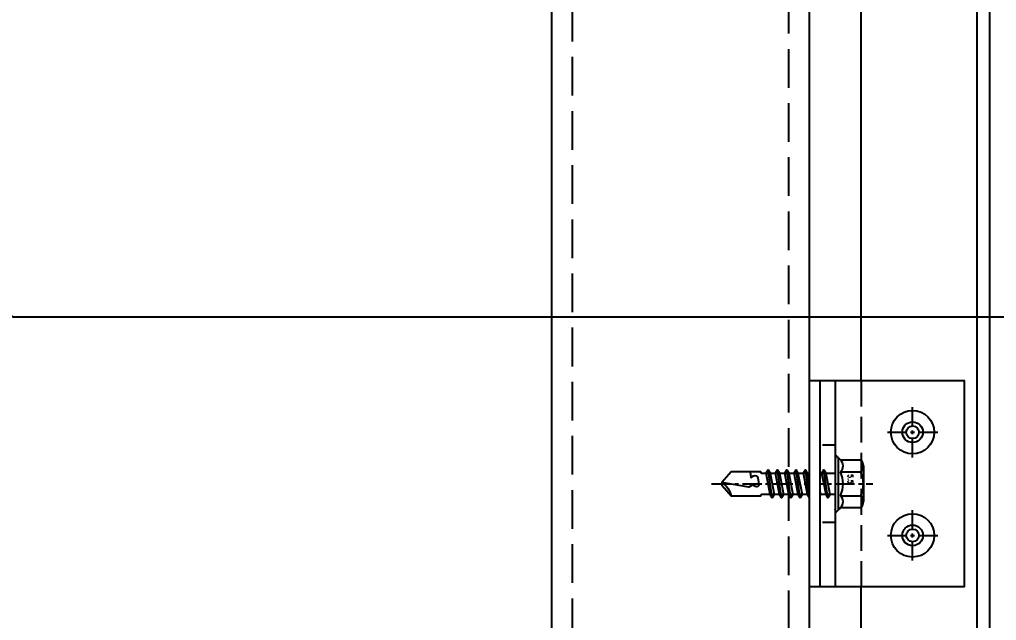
# Model space of a CAD drawing. Extents: x -160106 to 966792, y -663931 to 1550022.
# Drawn here: x -69974.4 to -69785, y -98480.4 to -98363.8 of the extents above; entities that cross this region are included whole.
import ezdxf
from ezdxf.enums import TextEntityAlignment as Align
from ezdxf.xclip import XClip

# ---------------------------------------------------------------- set-up
doc = ezdxf.new("R2010")
doc.units = 0
for name, pattern in [('CENTER', [2, 1.25, -0.25, 0.25, -0.25]), ('ZN-CENTER', [2, 1.25, -0.25, 0.25, -0.25]), ('ZN-DASH', [0.35, 0.25, -0.1])]:
    doc.linetypes.add(name, pattern=pattern)
for name, color, linetype in [('!ZN1-填充-8', 8, 'Continuous'), ('!ZN3-铝板幕墙-3', 3, 'Continuous'), ('!ZN4-辅助材料-1', 1, 'Continuous'), ('!ZN4-配件-11', 11, 'Continuous'), ('!ZN5-钢材投影-40', 40, 'Continuous'), ('!ZN5-铝材投影-112', 112, 'Continuous'), ('!ZN6-虚线-8', 8, 'ZN-DASH'), ('DIM', 173, 'Continuous')]:
    doc.layers.add(name, color=color, linetype=linetype)
doc.styles.add('DHTEXT-1', font='ROMANS.shx', dxfattribs={"width": 0.7, "bigfont": 'CHINESE.shx'})
doc.dimstyles.new('ZN6', dxfattribs={"dimscale": 6, "dimtxt": 2.5, "dimasz": 1.5, "dimexe": 1, "dimexo": 2, "dimgap": 0.9, "dimtad": 1, "dimdec": 0, "dimdsep": 46, "dimtxsty": 'DHTEXT-1', "dimblk": 'ARCHTICK', "dimcen": 2.5, "dimclrd": 173, "dimclre": 173, "dimclrt": 7, "dimazin": 2, "dimtfac": 1, "dimtdec": 1, "dimtix": 1, "dimtmove": 2, "dimatfit": 3, "dimfxl": 0, "dimtolj": 1, "dimtzin": 0, "dimarcsym": 0})

# ---------------------------------------------------------------- blocks, each defined once
blk = doc.blocks.new('*U1991')
at = {"ltscale": 10}
for p, q in [((-1.015572715537019, 4.618802355381165), (-4.949999999997999, 4.618802355381165)), ((-0.5504878062047283, -5.115541284646254), (-0.5504878062065472, 5.115530008962667)), ((-0.1698801084603474, 5.480866579516958), (1.167940990853822e-05, 4.83959058622783)), ((0, -4.839613541317005), (0, 4.8396139450431)), ((-5.449999999999818, -3.464101413275086), (-5.449999999999818, 3.464101817001181)), ((-1.015583010001137, 2.309401278621424), (-4.949999999997999, 2.309401278624835)), ((0, 2.084999581674395), (14.28830168384373, 2.085001969002848)), ((1.419619596213958, 2.729999885991237), (2.200602679755074, -2.730000114008757)), ((3.219619596213958, 2.729999881768008), (4.000602679755074, -2.730000118231986)), ((5.019619596213958, 2.729999877544779), (5.800602679755074, -2.730000122455214)), ((6.819619596213958, 2.729999873321551), (7.600602679755074, -2.730000126678443)), ((8.619619596213958, 2.729999869098322), (9.400602679755075, -2.730000130901672)), ((10.41961959621396, 2.729999864875094), (11.20060267975507, -2.7300001351249)), ((12.21961959621396, 2.729999860651865), (13.00060267975507, -2.730000139348129)), ((-1.015583010002956, -2.30940087489533), (-4.94999999999618, -2.30940087489874)), ((14.28834179297628, -2.085001744372565), (0, -2.084999717997933)), ((-1.015583010001137, -4.618801951655071), (-4.949999999999818, -4.618801951654161)), ((-0.1698801084603474, -5.480877855198726), (1.167940990853822e-05, -4.839601861909371))]:
    blk.add_line(p, q, dxfattribs=at)
at = {"color": 0, "linetype": 'ZN-CENTER', "ltscale": 3}
blk.add_line((23.99999999999994, 2.188255855140087e-07), (-7.276562432845615, -1.533137051807418e-07), dxfattribs=at)
at = {"ltscale": 10}
for points in [[(1.828211756127738, -2.085000114008789), (1.047228672586622, 2.084999885991241), (1.419619596213901, 2.729999885991095), (1.792010519841123, 2.084999885991241), (2.57299360338241, -2.085000114008761), (2.200602679755074, -2.730000114008771)], [(3.628211756127738, -2.085000118232018), (2.847228672586622, 2.084999881768012), (3.219619596213901, 2.729999881767866), (3.592010519841123, 2.084999881768012), (4.37299360338241, -2.085000118231989), (4.000602679755074, -2.730000118232)], [(5.428211756127738, -2.085000122455247), (4.647228672586622, 2.084999877544783), (5.019619596213901, 2.729999877544637), (5.392010519841123, 2.084999877544783), (6.17299360338241, -2.085000122455218), (5.800602679755074, -2.730000122455229)], [(7.228211756127738, -2.085000126678475), (6.447228672586622, 2.084999873321555), (6.819619596213901, 2.729999873321409), (7.192010519841123, 2.084999873321555), (7.97299360338241, -2.085000126678447), (7.600602679755074, -2.730000126678457)], [(9.028211756127739, -2.085000130901704), (8.247228672586623, 2.084999869098326), (8.619619596213902, 2.72999986909818), (8.992010519841124, 2.084999869098326), (9.77299360338241, -2.085000130901676), (9.400602679755075, -2.730000130901686)], [(10.82821175612774, -2.085000135124933), (10.04722867258662, 2.084999864875098), (10.4196195962139, 2.729999864874951), (10.79201051984112, 2.084999864875098), (11.57299360338241, -2.085000135124904), (11.20060267975507, -2.730000135124914)], [(12.62821175612774, -2.085000139348161), (11.84722867258662, 2.084999860651869), (12.2196195962139, 2.729999860651723), (12.59201051984112, 2.084999860651869), (13.37299360338241, -2.085000139348133), (13.00060267975507, -2.730000139348143)]]:
    blk.add_lwpolyline(points, close=True, dxfattribs=at)
for points in [[(14.28755614132959, -2.084999790480305, -0.414213562373095), (14.44551068678416, -2.242954335934877), (14.44551068678416, -2.321931608662732), (20.17706341883141, -2.321931608662732), (21.99999672497771, -0.2620664843346907), (21.99999672497771, 0.2620669033741529), (20.1770634188305, 2.321932027703048), (14.44551068678416, 2.321932027703616), (14.44551068678416, 2.242954754974284, -0.414213562373095), (14.28755614132959, 2.085000209519654)], [(16.51287844574838, -2.321931608662732), (16.35611659158181, -1.195959136936376), (15.82661205339483, -1.523970797760166, -0.5304615897786895), (15.03442566961419, -1.169417307181045), (14.81075563571315, 0.0990784896746442, -0.6513157956771675), (15.47433833661651, 0.5440859063701903), (16.0012324895205, 0.2109028390927443), (16.76803563861736, 0.6608451827776259), (21.99999672497771, -0.2620664843346907, -0.2012259957209903), (20.1770634188305, 2.321932027703048)]]:
    blk.add_lwpolyline(points, format="xyb", dxfattribs=at)
for centre, radius, start, end in [((-3.866666666665878, 3.464101817001181), 1.583333333333237, 133.1735511071865, 226.8264488928781), ((0.06775032333098352, 3.464101817001181), 1.583333333333237, 133.1735511071865, 226.8264488928781), ((7.477939400387186, -2.867559875829768), 11.3218976996017, 132.4921501626091, 138.6063620026382), ((0.1333333333341216, 2.018612281773358e-07), 5.583333333333248, 155.5673023206315, 204.4326976793683), ((4.067750323330984, 2.018612281773358e-07), 5.583333333333248, 155.5673023206315, 204.4326976793683), ((-3.866666666665878, -3.464101413275086), 1.583333333333237, 133.1735511071865, 226.8264488927399), ((0.06775032333098352, -3.464101413275086), 1.583333333333237, 133.1735511071865, 226.8264488927399), ((7.477939400387186, 2.867548600148227), 11.3218976996017, 221.3935592101043, 227.5078498373909)]:
    blk.add_arc(centre, radius, start, end, dxfattribs=at)
at = {"layer": 'Defpoints', "color": 0, "ltscale": 10, "style": 'DHTEXT-1', "width": 0.7}
blk.add_text('5.5', height=1, rotation=90, dxfattribs=at).set_placement((-2.461643067588102, -0.9299515093815011), align=Align.CENTER)
blk = doc.blocks.new('*U2070')
at = {"color": 0, "linetype": 'CENTER', "ltscale": 3}
for p, q in [((0, 4.884922855083778), (0, -4.884922855083708)), ((4.884922855083761, 5.329070518200751e-14), (-4.884922855083761, 5.329070518200751e-14))]:
    blk.add_line(p, q, dxfattribs=at)
at = {"linetype": 'ByBlock', "ltscale": 10}
for radius in [4.199999809265137, 2, 1.225000023841858]:
    blk.add_circle((0, 5.329070518200751e-14), radius, dxfattribs=at)
blk = doc.blocks.new('*U2372')
at = {"layer": '!ZN1-填充-8'}
h = blk.add_hatch(dxfattribs=at)
h.set_pattern_fill('NET3', color=256, scale=0.75, angle=180, style=0)
h.set_pattern_definition([(180, (-1731.7059275028, 294.7401969027198), (-2.916190190469635e-16, -2.38125), []), (240, (-1731.7059275028, 294.7401969027198), (2.062222992761694, -1.190625), []), (299.9999999999999, (-1731.7059275028, 294.7401969027198), (2.062222992761694, 1.190624999999999), [])])
h.paths.add_polyline_path([(20, 0), (-20, 0), (-20, -2), (20, -2)])
at = {"ltscale": 0.125}
blk.add_wipeout([(-20, -30.000000000020236), (20, -30.000000000020236), (19.999999999999996, -5), (-20.000000000000004, -4.999999999971351)], dxfattribs=at).dxf.layer = '!ZN6-虚线-8'
at = {"layer": '!ZN5-铝材投影-112', "ltscale": 0.25}
blk.add_line((-20, -5), (20, -5), dxfattribs=at)
at = {"layer": '!ZN5-铝材投影-112'}
blk.add_lwpolyline([(20, -2), (-20, -2), (-20, -30.00000000002228), (20, -30.00000000002228)], close=True, dxfattribs=at)
at = {"layer": '!ZN6-虚线-8', "linetype": 'ZN-DASH', "ltscale": 10}
for p, q in [((-7.5, -5), (-7.500000000007276, -2.000000000001364)), ((7.5, -5.000000000029274), (7.500000000017053, -2.000000000030639))]:
    blk.add_line(p, q, dxfattribs=at)
at = {"layer": '!ZN6-虚线-8', "color": 8, "linetype": 'ZN-DASH', "ltscale": 20}
blk.add_line((-20, -10.00004941924908), (20, -10.00004941924908), dxfattribs=at)
at = {"layer": '!ZN4-配件-11', "color": 1, "xscale": -1, "rotation": 270}
for name, p in [('*U1991', (0, -4.999999999985675)), ('*U2070', (-10, -20.00000000002228)), ('*U2070', (9.999999999976126, -20.00000000001597))]:
    blk.add_blockref(name, p, dxfattribs=at)
at = {"ltscale": 0.25}
blk.add_wipeout([(20, 7.105427357601002e-15), (20, -2.000000000001357), (-20, -2.000000000001357), (-20, 7.105427357601002e-15)], dxfattribs=at).dxf.layer = '!ZN4-辅助材料-1'
at = {"layer": '!ZN4-辅助材料-1'}
blk.add_lwpolyline([(20, 0), (-20, 0), (-20, -2), (20, -2)], close=True, dxfattribs=at)
blk = doc.blocks.new('20250826160552')
at = {"layer": '!ZN3-铝板幕墙-3'}
for points in [[(-3799.999968957738, 335.0000152599678), (-3799.999968957738, 0), (30, 0), (30, 695.0279007947393)], [(-3797.499968957738, 332.5000152598514), (-3797.499968957738, 2.5), (27.5, 2.5), (27.5, 692.5279007947393)], [(-3774.999968957738, 310.0000152599678), (-3774.999968957738, 25), (5, 25), (5, 692.5279007947393)]]:
    blk.add_lwpolyline(points, dxfattribs=at)
at = {"layer": '!ZN5-钢材投影-40', "ltscale": 30}
blk.add_line((-54.99999999889405, 699.99969647752), (-54.99999999889405, 141.5685424948024), dxfattribs=at)
at = {"layer": '!ZN5-钢材投影-40'}
blk.add_line((-4.999999998894054, 91.52234258773387), (-4.999999998894054, 699.99969647752), dxfattribs=at)
at = {"layer": '!ZN6-虚线-8', "ltscale": 30}
blk.add_line((-50.99999999889405, 699.9996964775346), (-50.99999999889405, 137.5648465022241), dxfattribs=at)
blk.add_lwpolyline([(-8.99999999908323, 95.52603858050134), (-8.999999998821295, 699.99969647752)], dxfattribs=at)
at = {"xscale": -1.000000000000001, "rotation": 90}
blk.add_blockref('*U2372', (-4.999999998894054, 522.7278616531839), dxfattribs=at)
blk = doc.blocks.new('_ArchTick')
at = {"color": 0, "linetype": 'ByBlock', "const_width": 0.4}
blk.add_lwpolyline([(-0.5, -0.5), (0.5, 0.5)], dxfattribs=at)
blk = doc.blocks.new('*D1263')
at = {"layer": 'Defpoints', "color": 0, "ltscale": 60, "transparency": 16777216}
for p in [(-69808.24123606065, -98271.55851463157), (-69808.24123606065, -98976.5864265867), (-69700.8501585192, -98976.5864265867)]:
    blk.add_point(p, dxfattribs=at)
at = {"layer": 'DIM', "color": 173, "linetype": 'ByBlock', "lineweight": -2, "ltscale": 60, "transparency": 16777216}
for p, q in [((-69796.24123606065, -98271.55851463157), (-69694.85015851921, -98271.55851463157)), ((-69700.85015851921, -98271.55851463157), (-69700.8501585192, -98976.5864265867)), ((-69796.24123606065, -98976.5864265867), (-69694.8501585192, -98976.5864265867))]:
    blk.add_line(p, q, dxfattribs=at)
at = {"layer": 'DIM', "color": 173, "lineweight": -2, "ltscale": 60, "transparency": 16777216, "xscale": 9, "yscale": 9, "zscale": 9}
for p, rotation in [((-69700.85015851921, -98271.55851463157), 90), ((-69700.8501585192, -98976.5864265867), 270)]:
    blk.add_blockref('_ArchTick', p, dxfattribs=dict(at, rotation=rotation))
at = {"layer": 'DIM', "color": 7, "ltscale": 60, "transparency": 16777216, "insert": (-69713.75015851921, -98624.0724706091), "char_height": 15, "attachment_point": 5, "rotation": 90, "style": 'DHTEXT-1'}
blk.add_mtext('\\A1;705', dxfattribs=at)

msp = doc.modelspace()

# ---------------------------------------------------------------- block references
at = {"ltscale": 30}
ref = msp.add_blockref('20250826160552', (-69816.24123606086, -98976.58642658664), dxfattribs=at)
XClip(ref).set_block_clipping_path([(-1568.6831946931925, -191.5887051828904), (78.39190539997071, 1382.7360350911476)])

# ---------------------------------------------------------------- next in the draw order: dimensions: what is measured, and where the dimension line sits
at = {"layer": 'DIM', "ltscale": 60}
dim = msp.add_linear_dim(base=(-69700.8501585192, -98976.5864265867), p1=(-69808.24123606062, -98271.55851463154), p2=(-69808.24123606062, -98976.58642658664), angle=90, dimstyle='ZN6', dxfattribs=at)
dim.commit()
dim.dimension.update_dxf_attribs({"geometry": '*D1263', "text_midpoint": (-69713.75015851921, -98624.0724706091)})

# ---------------------------------------------------------------- next in the draw order: leaders
at = {"layer": 'DIM'}
msp.add_leader([(-70098.09046820179, -98276.58642615046), (-69975.77411931287, -98421.46605988382), (-69594.61621060409, -98421.46605988382)], dimstyle='ZN6', dxfattribs=at)

doc.saveas('drawing.dxf')
